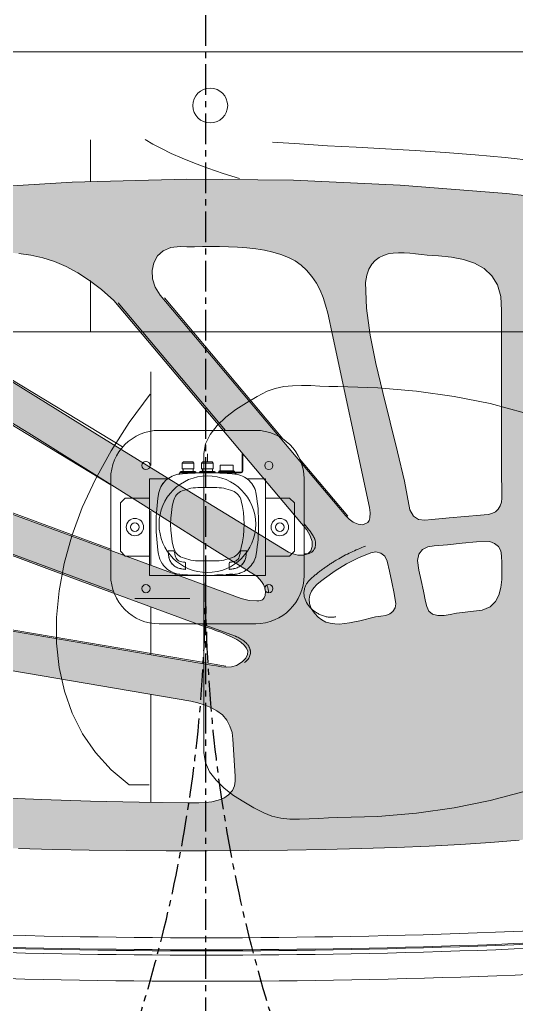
# Model space of a CAD drawing. Header units: millimetres. Extents: x 2509 to 128734, y 2492 to 91667.
# Drawn here: x 33257 to 33771, y 65867 to 66885 of the extents above; entities that cross this region are included whole.
import ezdxf

# ---------------------------------------------------------------- set-up
doc = ezdxf.new("R2010")
doc.units = ezdxf.units.MM
doc.linetypes.add('CENTER', pattern=[50.8, 31.75, -6.35, 6.35, -6.35])
doc.layers.add('粗实线层', color=7, linetype='Continuous', lineweight=35)
doc.layers.add('细实线层', color=7, linetype='Continuous', lineweight=18)

# ---------------------------------------------------------------- blocks, each defined once
blk = doc.blocks.new('5')
h = blk.add_hatch(color=254)
h.paths.add_polyline_path([(-2677.3, -1136.1), (-2690.7, -1136.1), (-2703.5, -1137.6), (-2715.7, -1140.1), (-2727.4, -1143.7), (-2738.4, -1148.4), (-2748.8, -1154.2), (-2758.7, -1161.1), (-2768.1, -1169.1), (-2776.9, -1178.3), (-2785.2, -1188.7), (-2793, -1200.4), (-2800.3, -1213.2), (-2807.1, -1227.3), (-2813.5, -1242.7), (-2819.4, -1259.4), (-2824.8, -1277.5), (-2829.8, -1296.9), (-2834.4, -1317.6), (-2838.6, -1339.8), (-2842.4, -1363.4), (-2845.8, -1388.4), (-2848.8, -1414.9), (-2851.5, -1442.9), (-2853.8, -1472.4), (-2855.8, -1503.4), (-2857.4, -1536), (-2858.8, -1570.2), (-2859.9, -1606), (-2860.6, -1643.4), (-2861.1, -1682.4), (-2861.4, -1723.2), (-2861.3, -1765.6), (-2861.1, -1808), (-2860.7, -1848.8), (-2860, -1887.8), (-2859, -1925.2), (-2857.9, -1961), (-2856.4, -1995.2), (-2854.6, -2027.8), (-2852.6, -2058.8), (-2850.2, -2088.3), (-2847.6, -2116.3), (-2844.5, -2142.8), (-2841.1, -2167.8), (-2837.4, -2191.4), (-2833.2, -2213.6), (-2828.7, -2234.4), (-2823.8, -2253.7), (-2818.4, -2271.8), (-2812.6, -2288.5), (-2806.3, -2303.9), (-2799.6, -2318), (-2792.4, -2330.9), (-2784.7, -2342.5), (-2776.4, -2352.9), (-2767.7, -2362.1), (-2758.4, -2370.2), (-2748.6, -2377.1), (-2738.2, -2382.8), (-2727.2, -2387.5), (-2715.7, -2391.1), (-2703.5, -2393.6), (-2690.7, -2395.1), (-2677.3, -2395.6), (-2675.6, -2395.6), (-2675.8, -2388), (-2354.1, -2388.3), (-2341.4, -2387.8), (-2328.5, -2386.2), (-2315.4, -2383.3), (-2302.4, -2379.3), (-2289.5, -2374), (-2271, -2363.5), (-2254.1, -2350.7), (-2239.2, -2335.6), (-2226.5, -2318.5), (-2217.5, -2302.4), (-2211.1, -2286.5), (-2206.6, -2270.8), (-2203.6, -2254.9), (-2201.4, -2238.5), (-2199.4, -2221.6), (-2197.1, -2203.9), (-2193.8, -2185), (-2181.3, -2075.3), (-2172.6, -1965.2), (-2167.7, -1854.8), (-2166.5, -1744.4), (-2169.5, -1625.8), (-2176.8, -1507.4), (-2188.5, -1389.3), (-2204.5, -1271.8), (-2208.8, -1252.4), (-2215.6, -1233.9), (-2224.8, -1216.4), (-2236.2, -1200.1), (-2250.3, -1184.8), (-2266.4, -1171.7), (-2284.1, -1160.8), (-2303.2, -1152.5), (-2316, -1148.5), (-2328.9, -1145.8), (-2341.6, -1144.2), (-2354.1, -1143.7), (-2675.9, -1143.7), (-2677.3, -1143.6)], flags=0)
h.paths.add_polyline_path([(-2811.6, -1745.1), (-2811.7, -1750.8), (-2811.7, -1757.1), (-2811.4, -1763.7), (-2810.5, -1770.4), (-2809, -1776.8), (-2806.7, -1782.7), (-2803.4, -1787.7), (-2798.8, -1791.7), (-2794.2, -1793.7), (-2789.2, -1794.7), (-2784, -1794.7), (-2745.8, -1792.3), (-2738.9, -1791.3), (-2732.2, -1789.2), (-2726, -1785.8), (-2720.7, -1781.3), (-2716.3, -1775.7), (-2713, -1769.3), (-2710.3, -1762.6), (-2708.2, -1755.8), (-2706.5, -1748.8), (-2619.4, -1236.1), (-2619, -1230), (-2621.1, -1218.3), (-2626.6, -1208.2), (-2635, -1200.3), (-2645.8, -1195.3), (-2663.3, -1192.4), (-2679.2, -1191.7), (-2693.7, -1193.1), (-2706.9, -1196.4), (-2718.8, -1201.6), (-2729.5, -1208.5), (-2739.1, -1216.9), (-2747.6, -1226.8), (-2755.1, -1238), (-2761.8, -1250.4), (-2767.6, -1263.9), (-2772.6, -1278.4), (-2776.9, -1293.6), (-2780.6, -1309.6), (-2783.8, -1326.2), (-2786.5, -1343.2), (-2793.4, -1392.7), (-2798.8, -1442.7), (-2802.9, -1493.1), (-2806, -1543.6), (-2808.2, -1594.2), (-2809.8, -1644.8), (-2810.8, -1695.1)], flags=0)
h.paths.add_polyline_path([(-2563.3, -1205.3), (-2568.4, -1214.1), (-2572.5, -1223.8), (-2575.9, -1234), (-2578.6, -1244.6), (-2580.9, -1255.3), (-2582.9, -1266), (-2584.7, -1276.4), (-2586.6, -1286.2), (-2590.2, -1305.3), (-2640.7, -1602.7), (-2669.1, -1769.9), (-2670, -1775.2), (-2670.9, -1780.4), (-2671.4, -1785.7), (-2671, -1790.9), (-2669.6, -1796.1), (-2665.7, -1801.8), (-2661.9, -1805.5), (-2658.3, -1807.3), (-2654.9, -1807.5), (-2651.6, -1806.3), (-2648.5, -1803.9), (-2645.5, -1800.4), (-2642.8, -1796.2), (-2640.2, -1791.3), (-2637.8, -1786.1), (-2635.6, -1780.7), (-2633.6, -1775.4), (-2631.8, -1770.3), (-2630.2, -1765.7), (-2628.9, -1761.7), (-2627.8, -1758.6), (-2580, -1628.3), (-2531.3, -1498.1), (-2483.1, -1367.9), (-2436.7, -1237.5), (-2434.9, -1230.1), (-2434.1, -1222.9), (-2434.3, -1216), (-2435.7, -1209.5), (-2438.2, -1203.4), (-2442.1, -1197.9), (-2447.3, -1193), (-2453.9, -1188.8), (-2458.5, -1187.2), (-2464.2, -1185.8), (-2470.8, -1184.7), (-2478.1, -1183.9), (-2486, -1183.5), (-2494.3, -1183.4), (-2502.8, -1183.6), (-2511.4, -1184.3), (-2520, -1185.3), (-2528.2, -1186.8), (-2536.1, -1188.7), (-2543.4, -1191), (-2549.9, -1193.8), (-2555.5, -1197.2), (-2560, -1201)], flags=0)
h.paths.add_polyline_path([(-2401.9, -1261.6), (-2600.2, -1800.6), (-2602.2, -1808.9), (-2602.7, -1816.9), (-2602.6, -1819), (-2602.3, -1820.9), (-2601.7, -1822.7), (-2599.6, -1824.7), (-2597, -1825.7), (-2592.9, -1825.9), (-2589.1, -1825.2), (-2585.7, -1823.8), (-2582.7, -1821.9), (-2577.5, -1817.2), (-2540.7, -1758.1), (-2503.5, -1699.2), (-2466.2, -1640.2), (-2429.3, -1581), (-2393.2, -1521.3), (-2358.2, -1461), (-2324.8, -1399.8), (-2293.3, -1337.8), (-2289.1, -1328.9), (-2285.8, -1320), (-2283.4, -1311.1), (-2281.8, -1302.2), (-2281, -1293.5), (-2281, -1284.8), (-2281.7, -1276.3), (-2283, -1268.1), (-2284.9, -1260.1), (-2287.5, -1252.4), (-2290.5, -1245.1), (-2294.1, -1238.3), (-2298.1, -1231.8), (-2302.5, -1225.9), (-2307.3, -1220.6), (-2312.4, -1215.9), (-2317.7, -1211.8), (-2323.3, -1208.4), (-2329.1, -1205.8), (-2335.1, -1204), (-2341.1, -1203), (-2347.2, -1202.9), (-2353.3, -1203.8), (-2359.4, -1205.6), (-2365.4, -1208.5), (-2371.3, -1212.4), (-2377, -1217.5), (-2382.6, -1223.8), (-2387.9, -1231.3), (-2392.9, -1240.1), (-2397.6, -1250.1)], flags=0)
h.paths.add_polyline_path([(-2552.2, -1849.8), (-2553.4, -1852.1), (-2555.4, -1859.3), (-2555.5, -1865.2), (-2553.9, -1869.7), (-2550.8, -1872.7), (-2546.6, -1874.2), (-2541.4, -1874.1), (-2535.6, -1872.3), (-2529.4, -1868.6), (-2292.1, -1669.1), (-2280.8, -1656.4), (-2271.2, -1644), (-2263.3, -1631.7), (-2256.8, -1619.6), (-2251.7, -1607.5), (-2247.8, -1595.4), (-2245.1, -1583.2), (-2243.3, -1570.8), (-2242.5, -1558.1), (-2242.4, -1545.1), (-2243, -1531.7), (-2244.1, -1517.8), (-2245.6, -1503.3), (-2247.4, -1488.2), (-2249.4, -1472.3), (-2251.4, -1455.7), (-2253, -1445.9), (-2255, -1437.6), (-2257.2, -1430.7), (-2259.7, -1425.3), (-2262.4, -1421.1), (-2265.4, -1418.3), (-2268.6, -1416.6), (-2272.1, -1416.2), (-2275.7, -1416.9), (-2279.6, -1418.7), (-2283.6, -1421.5), (-2287.8, -1425.2), (-2292.2, -1429.9), (-2296.8, -1435.5), (-2301.4, -1441.8), (-2306.2, -1448.9), (-2367.6, -1549.5), (-2429.2, -1649.4), (-2490.8, -1749.3)], flags=0)
h.paths.add_polyline_path([(-2286.5, -1717.1), (-2481.9, -1881.4), (-2506.2, -1901.9), (-2510.3, -1905.3), (-2514.4, -1908.7), (-2518.1, -1912.5), (-2521.2, -1916.8), (-2523.4, -1921.7), (-2523.9, -1926.8), (-2521.7, -1931.7), (-2519.5, -1933.3), (-2516.9, -1933.9), (-2511.5, -1934.2), (-2506.2, -1933.4), (-2321.2, -1893.8), (-2313.1, -1892.2), (-2305, -1890.3), (-2296.9, -1888.1), (-2289, -1885.5), (-2281.4, -1882.4), (-2274.1, -1878.6), (-2267.1, -1874), (-2260.7, -1868.5), (-2255.5, -1863), (-2251.1, -1856.7), (-2247.4, -1849.6), (-2244.4, -1841.8), (-2241.9, -1833.5), (-2240, -1824.8), (-2238.6, -1815.8), (-2237.5, -1806.5), (-2236.9, -1797.1), (-2236.4, -1787.7), (-2236.3, -1778.5), (-2236.2, -1769.4), (-2236.3, -1760.7), (-2236.4, -1752.5), (-2236.4, -1744.7), (-2236.3, -1737.7), (-2237.1, -1727.9), (-2240.5, -1720), (-2245.9, -1714.1), (-2252.9, -1710.3), (-2261, -1708.6), (-2269.6, -1709.1), (-2278.3, -1711.9)], flags=0)
h.paths.add_polyline_path([(-2302.5, -2070.3), (-2431.9, -2070.3), (-2464.3, -2070.3), (-2496.6, -2070.4), (-2500.7, -2070.1), (-2504.5, -2068.9), (-2507.9, -2066.8), (-2510.7, -2063.9), (-2512.5, -2060.3), (-2513.4, -2056.4), (-2513.7, -2052.3), (-2514, -2048.3), (-2516.7, -2016.1), (-2518.6, -1998.1), (-2519.3, -1990.8), (-2518.4, -1984.4), (-2515.1, -1979.2), (-2508.6, -1975.3), (-2478.9, -1969.7), (-2448.5, -1962.7), (-2417.9, -1955), (-2387.3, -1947.2), (-2357.2, -1940), (-2328, -1934.2), (-2300, -1930.4), (-2273.5, -1929.4), (-2265.9, -1930.8), (-2259.7, -1933), (-2254.5, -1935.9), (-2250.5, -1939.4), (-2247.5, -1943.4), (-2245.3, -1947.9), (-2243.8, -1952.8), (-2243, -1958), (-2242.7, -1963.5), (-2242.8, -1969.3), (-2243.2, -1975.2), (-2243.8, -1981.2), (-2244.5, -1987.2), (-2245.1, -1993.2), (-2245.6, -1999.1), (-2245.8, -2004.8), (-2247.1, -2018.4), (-2249.6, -2031), (-2253.5, -2042.3), (-2259, -2052.1), (-2266.4, -2060.1), (-2275.9, -2066), (-2287.9, -2069.5)], flags=0)
h.paths.add_polyline_path([(-2311.3, -2222.3), (-2303.6, -2221.9), (-2296.5, -2220.1), (-2290.1, -2216.9), (-2284.4, -2212.6), (-2279.4, -2207.3), (-2275.2, -2201.3), (-2271.8, -2194.8), (-2269.2, -2187.9), (-2268.1, -2181.6), (-2266.8, -2175.2), (-2265.4, -2168.9), (-2264.2, -2162.7), (-2263.1, -2156.5), (-2262.3, -2150.5), (-2261.8, -2144.6), (-2261.7, -2138.9), (-2262.1, -2133.3), (-2263.2, -2128.1), (-2265, -2123), (-2267.5, -2118.3), (-2271, -2113.9), (-2275.4, -2109.8), (-2280.9, -2106.2), (-2287.5, -2102.9), (-2294.6, -2101.3), (-2299.6, -2100.7), (-2304.9, -2100.5), (-2494.9, -2100.5), (-2499.2, -2101.2), (-2503.4, -2103.1), (-2506.9, -2106.4), (-2509.2, -2110.6), (-2510, -2119.3), (-2510.2, -2129.1), (-2509.9, -2139.8), (-2509.4, -2150.8), (-2508.7, -2161.9), (-2508.3, -2172.6), (-2508.1, -2182.7), (-2508.6, -2191.6), (-2508.6, -2196.7), (-2508.7, -2202.5), (-2508.6, -2208.1), (-2507.7, -2212.7), (-2505.3, -2216.7), (-2501.9, -2219.8), (-2498.3, -2221.6), (-2496.1, -2222.1), (-2495, -2222.3), (-2494.3, -2222.3)], flags=0)
h.paths.add_polyline_path([(-2304, -2252.6), (-2419.8, -2252.6), (-2477.7, -2252.6), (-2492.2, -2252.6), (-2496.9, -2253.2), (-2501.3, -2255.3), (-2505.7, -2260.1), (-2507.5, -2265.3), (-2507.9, -2271), (-2507.9, -2277.3), (-2508.1, -2291.9), (-2508.7, -2307.1), (-2508.7, -2322), (-2507.3, -2335.6), (-2505, -2339.5), (-2502.4, -2342.1), (-2499.5, -2343.8), (-2496.4, -2344.7), (-2493, -2345.1), (-2489.4, -2345.2), (-2485.6, -2345.1), (-2481.7, -2345.1), (-2467.4, -2344.6), (-2453.3, -2344.5), (-2439.6, -2344.8), (-2426.2, -2345.3), (-2413.1, -2345.8), (-2400.3, -2346), (-2387.8, -2345.9), (-2375.7, -2345.2), (-2363.9, -2343.8), (-2352.4, -2341.4), (-2341.3, -2338), (-2330.5, -2333.2), (-2320.1, -2327), (-2310, -2319.1), (-2300.3, -2309.4), (-2291, -2297.7), (-2286.5, -2289.9), (-2283.2, -2282.3), (-2281.3, -2275.1), (-2281.1, -2268.5), (-2283, -2262.7), (-2287.2, -2258), (-2294.1, -2254.5)], flags=0)
h.paths.add_polyline_path([(-2538.6, -2273), (-2539.4, -2281.1), (-2539.6, -2289), (-2539.4, -2296.8), (-2539, -2304.2), (-2538.5, -2311.3), (-2538.2, -2317.9), (-2538.3, -2324.1), (-2538.8, -2329.6), (-2540.1, -2334.5), (-2542.2, -2338.6), (-2545.5, -2342), (-2550, -2344.4), (-2555.9, -2346), (-2563.5, -2346.4), (-2572.9, -2345.8), (-2584.4, -2344), (-2591, -2340.9), (-2596.5, -2336), (-2600.7, -2329.8), (-2603.2, -2322.9), (-2603.7, -2318.3), (-2603.5, -2310.6), (-2603.6, -2301.8), (-2603.8, -2292.4), (-2603.4, -2283), (-2602.1, -2274), (-2599.4, -2265.9), (-2594.8, -2259.3), (-2587.9, -2254.6), (-2584.4, -2254.1), (-2580.5, -2253.5), (-2576.5, -2253), (-2572.2, -2252.5), (-2567.9, -2252.1), (-2563.6, -2251.9), (-2559.3, -2251.9), (-2555.3, -2252.3), (-2551.4, -2253), (-2547.9, -2254.1), (-2544.9, -2255.7), (-2542.3, -2257.8), (-2540.3, -2260.5), (-2538.9, -2263.9), (-2538.3, -2268.1)], flags=0)
h.paths.add_polyline_path([(-2571.8, -2222.3), (-2579.8, -2221.6), (-2586.4, -2219.6), (-2591.7, -2216.5), (-2595.8, -2212.4), (-2598.9, -2207.4), (-2601.2, -2201.8), (-2602.6, -2195.5), (-2603.5, -2188.8), (-2603.8, -2181.8), (-2603.8, -2174.6), (-2603.5, -2167.4), (-2603.1, -2160.2), (-2602.7, -2153.3), (-2602.4, -2146.6), (-2602.4, -2140.5), (-2602.8, -2135), (-2602.7, -2125.6), (-2600.3, -2117.8), (-2596.2, -2111.6), (-2590.6, -2106.9), (-2583.8, -2103.5), (-2576, -2101.4), (-2567.7, -2100.4), (-2559, -2100.5), (-2553, -2100.6), (-2547.8, -2101.8), (-2543.4, -2104.7), (-2539.9, -2109.9), (-2538.8, -2114.5), (-2538.6, -2119.3), (-2538.4, -2124.1), (-2538.2, -2128.9), (-2537.5, -2159.4), (-2537.3, -2184.5), (-2537.5, -2209.6), (-2539.6, -2215.2), (-2542.7, -2218.9), (-2546.6, -2221.2), (-2551.2, -2222.2), (-2556.1, -2222.5), (-2561.3, -2222.4), (-2566.6, -2222.2)], flags=0)
h.paths.add_polyline_path([(-2612.3, -2050.3), (-2615.6, -2023.5), (-2616.7, -2017.2), (-2617.8, -2010.8), (-2618, -2004.3), (-2616.5, -1998.8), (-2613.2, -1995.1), (-2608.7, -1992.9), (-2603.2, -1991.6), (-2592.7, -1989.6), (-2581.8, -1986.9), (-2571, -1984.5), (-2560.9, -1983.1), (-2554.4, -1984.7), (-2549.7, -1988.5), (-2546.9, -1993.8), (-2545.8, -2000.5), (-2544.7, -2014.4), (-2543, -2029.4), (-2541.7, -2044.4), (-2541.4, -2058.1), (-2543.3, -2063), (-2546.6, -2066.9), (-2551, -2069.3), (-2556.1, -2070.3), (-2563.7, -2070.4), (-2572, -2070.5), (-2580.5, -2070.4), (-2588.9, -2069.5), (-2596.7, -2067.5), (-2603.5, -2063.9), (-2608.9, -2058.3)], flags=0)
h.paths.add_polyline_path([(-2617.7, -1950.5), (-2616.3, -1954.5), (-2613.6, -1957.8), (-2610, -1960), (-2605.9, -1960.9), (-2595.1, -1959.2), (-2583.5, -1956.7), (-2572.1, -1954.1), (-2561.5, -1951.8), (-2556.6, -1949.3), (-2553.4, -1945.2), (-2552.1, -1940.2), (-2553, -1934.8), (-2558.2, -1922.1), (-2564.5, -1909.8), (-2571.7, -1898.1), (-2579.6, -1886.9), (-2582.7, -1882.9), (-2585.9, -1879.2), (-2589.2, -1876), (-2592.8, -1873.5), (-2596.7, -1871.8), (-2600.9, -1871.1), (-2605.5, -1871.5), (-2610.6, -1873.3), (-2615.6, -1876.6), (-2619.5, -1880.3), (-2622.5, -1884.2), (-2624.6, -1888.5), (-2625.9, -1893), (-2626.6, -1897.7), (-2626.7, -1902.6), (-2626.3, -1907.7), (-2625.5, -1912.9), (-2624.5, -1918.2), (-2623.3, -1923.6), (-2621.9, -1929), (-2620.6, -1934.4), (-2619.4, -1939.8), (-2618.4, -1945.2)], flags=0)
at = {"color": 7, "lineweight": 0}
for points in [[(-2858.8, -1570.2), (-2859.9, -1606), (-2860.6, -1643.4), (-2861.1, -1682.4), (-2861.4, -1723.2), (-2861.3, -1765.6), (-2861.1, -1808), (-2860.7, -1848.8), (-2860, -1887.8), (-2859, -1925.2), (-2857.9, -1961), (-2856.4, -1995.2), (-2854.6, -2027.8), (-2852.6, -2058.8), (-2850.2, -2088.3)], [(-2193.8, -2185), (-2181.3, -2075.3), (-2172.6, -1965.2), (-2167.7, -1854.8), (-2166.5, -1744.4), (-2169.5, -1625.8), (-2176.8, -1507.4)], [(-2034.8, -1163.7), (-2034.8, -2133.1)], [(-2590.2, -1305.3), (-2640.7, -1602.7), (-2669.1, -1769.9), (-2670, -1775.2), (-2670.9, -1780.4), (-2671.4, -1785.7), (-2671, -1790.9), (-2669.6, -1796.1), (-2665.7, -1801.8), (-2661.9, -1805.5), (-2658.3, -1807.3), (-2654.9, -1807.5), (-2651.6, -1806.3), (-2648.5, -1803.9), (-2645.5, -1800.4), (-2642.8, -1796.2), (-2640.2, -1791.3), (-2637.8, -1786.1), (-2635.6, -1780.7), (-2633.6, -1775.4), (-2631.8, -1770.3), (-2630.2, -1765.7), (-2628.9, -1761.7), (-2627.8, -1758.6), (-2580, -1628.3), (-2531.3, -1498.1)], [(-2806, -1543.6), (-2808.2, -1594.2), (-2809.8, -1644.8), (-2810.8, -1695.1), (-2811.6, -1745.1), (-2811.7, -1750.8), (-2811.7, -1757.1), (-2811.4, -1763.7), (-2810.5, -1770.4), (-2809, -1776.8), (-2806.7, -1782.7), (-2803.4, -1787.7), (-2798.8, -1791.7), (-2794.2, -1793.7), (-2789.2, -1794.7), (-2784, -1794.7), (-2745.8, -1792.3), (-2738.9, -1791.3), (-2732.2, -1789.2), (-2726, -1785.8), (-2720.7, -1781.3), (-2716.3, -1775.7), (-2713, -1769.3), (-2710.3, -1762.6), (-2708.2, -1755.8), (-2706.5, -1748.8), (-2619.4, -1236.1)], [(-2401.9, -1261.6), (-2600.2, -1800.6), (-2602.2, -1808.9), (-2602.7, -1816.9), (-2602.6, -1819), (-2602.3, -1820.9), (-2601.7, -1822.7), (-2599.6, -1824.7), (-2597, -1825.7), (-2592.9, -1825.9), (-2589.1, -1825.2), (-2585.7, -1823.8), (-2582.7, -1821.9), (-2577.5, -1817.2), (-2540.7, -1758.1), (-2503.5, -1699.2), (-2466.2, -1640.2), (-2429.3, -1581), (-2393.2, -1521.3)], [(-2324.6, -1216.5), (-2324.6, -2325.9)], [(-2367.6, -1549.5), (-2429.2, -1649.4), (-2490.8, -1749.3), (-2552.2, -1849.8), (-2553.4, -1852.1), (-2555.4, -1859.3), (-2555.5, -1865.2), (-2553.9, -1869.7), (-2550.8, -1872.7), (-2546.6, -1874.2), (-2541.4, -1874.1), (-2535.6, -1872.3), (-2529.4, -1868.6), (-2292.1, -1669.1), (-2280.8, -1656.4), (-2271.2, -1644), (-2263.3, -1631.7), (-2256.8, -1619.6), (-2251.7, -1607.5), (-2247.8, -1595.4), (-2245.1, -1583.2), (-2243.3, -1570.8)], [(-2793, -1705.6), (-2793, -1684.8), (-2777.4, -1666.1), (-2759.7, -1650), (-2740.2, -1636.6), (-2718.9, -1625.8), (-2696, -1617.8), (-2671.8, -1612.4), (-2646.3, -1609.7), (-2619.8, -1609.6), (-2592.4, -1612.3), (-2564.2, -1617.6), (-2535.5, -1625.7), (-2506.3, -1636.4), (-2476.9, -1649.9), (-2447.5, -1666.1), (-2418.1, -1685), (-2389, -1706.6)], [(-2271.5, -1645), (-2324.2, -1645)], [(-2125.7, -1645), (-2168.8, -1645)], [(-2600.3, -1690.6), (-2600.3, -1695.6), (-2600.2, -1701.4), (-2600.2, -1707.8), (-2600.2, -1747.8)], [(-2810.7, -1707.4), (-2699.5, -1707.4)], [(-2658.5, -1707.4), (-2609, -1707.4)], [(-2566, -1707.4), (-2510, -1707.4)], [(-2462.8, -1707.4), (-2365.7, -1707.4)], [(-2125.6, -1701.3), (-2130.2, -1709.2), (-2134.9, -1718.2), (-2139.8, -1728.4), (-2144.8, -1739.7), (-2150, -1752.4), (-2155.2, -1766.4), (-2160.5, -1782), (-2165.9, -1799.1)], [(-2408.1, -2093.7), (-2398.7, -2058.3), (-2391.2, -2021.1), (-2385.7, -1982.2), (-2382.3, -1942.1), (-2381.1, -1900.7), (-2380.9, -1891.6), (-2380.5, -1882.2), (-2380.1, -1872.8), (-2379.9, -1863.3), (-2380.2, -1854), (-2381.1, -1844.9), (-2383, -1836.1), (-2385.9, -1827.8), (-2391.3, -1817.4), (-2397.7, -1806.4), (-2404.9, -1795.4), (-2412.8, -1785), (-2421.4, -1775.9), (-2430.6, -1768.6), (-2440.3, -1763.8), (-2450.4, -1762.1), (-2760, -1762.1), (-2770, -1763.7), (-2779.4, -1768.1), (-2788.2, -1774.8), (-2796.4, -1783.3), (-2803.9, -1793), (-2810.7, -1803.4), (-2816.8, -1814), (-2822.1, -1824.2), (-2825.4, -1832.6), (-2827.4, -1841.7), (-2828.4, -1851.2), (-2828.5, -1861.1), (-2828.2, -1871.1), (-2827.7, -1881.2), (-2827.1, -1891.1), (-2826.9, -1900.7), (-2825.7, -1942.1), (-2822.3, -1982.2), (-2816.8, -2021.1), (-2809.3, -2058.3), (-2799.9, -2093.7)], [(-2128.1, -1833.3), (-2130.1, -1861.3), (-2131.9, -1890.2), (-2133.5, -1919.9), (-2135.2, -1950.2), (-2136.9, -1980.9), (-2138.9, -2011.8), (-2141.3, -2042.9), (-2144.1, -2073.9), (-2147.4, -2104.8), (-2151.5, -2135.2), (-2156.4, -2165.1), (-2162.3, -2194.3), (-2169.2, -2222.6), (-2177.2, -2249.9), (-2186.6, -2276), (-2197.4, -2300.8)]]:
    blk.add_lwpolyline(points, dxfattribs=at)
for points in [[(-2600.2, -1696.7), (-2600.2, -1702.1)], [(-2286.5, -1717.1), (-2481.9, -1881.4), (-2506.2, -1901.9), (-2510.3, -1905.3), (-2514.4, -1908.7), (-2518.1, -1912.5), (-2521.2, -1916.8), (-2523.4, -1921.7), (-2523.9, -1926.8), (-2521.7, -1931.7), (-2519.5, -1933.3), (-2516.9, -1933.9), (-2511.5, -1934.2), (-2506.2, -1933.4), (-2321.2, -1893.8), (-2313.1, -1892.2), (-2305, -1890.3), (-2296.9, -1888.1), (-2289, -1885.5), (-2281.4, -1882.4), (-2274.1, -1878.6), (-2267.1, -1874), (-2260.7, -1868.5), (-2255.5, -1863), (-2251.1, -1856.7), (-2247.4, -1849.6), (-2244.4, -1841.8), (-2241.9, -1833.5), (-2240, -1824.8), (-2238.6, -1815.8), (-2237.5, -1806.5), (-2236.9, -1797.1), (-2236.4, -1787.7), (-2236.3, -1778.5), (-2236.2, -1769.4), (-2236.3, -1760.7), (-2236.4, -1752.5), (-2236.4, -1744.7), (-2236.3, -1737.7), (-2237.1, -1727.9), (-2240.5, -1720), (-2245.9, -1714.1), (-2252.9, -1710.3), (-2261, -1708.6), (-2269.6, -1709.1), (-2278.3, -1711.9)], [(-2617.7, -1950.5), (-2616.3, -1954.5), (-2613.6, -1957.8), (-2610, -1960), (-2605.9, -1960.9), (-2595.1, -1959.2), (-2583.5, -1956.7), (-2572.1, -1954.1), (-2561.5, -1951.8), (-2556.6, -1949.3), (-2553.4, -1945.2), (-2552.1, -1940.2), (-2553, -1934.8), (-2558.2, -1922.1), (-2564.5, -1909.8), (-2571.7, -1898.1), (-2579.6, -1886.9), (-2582.7, -1882.9), (-2585.9, -1879.2), (-2589.2, -1876), (-2592.8, -1873.5), (-2596.7, -1871.8), (-2600.9, -1871.1), (-2605.5, -1871.5), (-2610.6, -1873.3), (-2615.6, -1876.6), (-2619.5, -1880.3), (-2622.5, -1884.2), (-2624.6, -1888.5), (-2625.9, -1893), (-2626.6, -1897.7), (-2626.7, -1902.6), (-2626.3, -1907.7), (-2625.5, -1912.9), (-2624.5, -1918.2), (-2623.3, -1923.6), (-2621.9, -1929), (-2620.6, -1934.4), (-2619.4, -1939.8), (-2618.4, -1945.2)], [(-2302.5, -2070.3), (-2431.9, -2070.3), (-2464.3, -2070.3), (-2496.6, -2070.4), (-2500.7, -2070.1), (-2504.5, -2068.9), (-2507.9, -2066.8), (-2510.7, -2063.9), (-2512.5, -2060.3), (-2513.4, -2056.4), (-2513.7, -2052.3), (-2514, -2048.3), (-2516.7, -2016.1), (-2518.6, -1998.1), (-2519.3, -1990.8), (-2518.4, -1984.4), (-2515.1, -1979.2), (-2508.6, -1975.3), (-2478.9, -1969.7), (-2448.5, -1962.7), (-2417.9, -1955), (-2387.3, -1947.2), (-2357.2, -1940), (-2328, -1934.2), (-2300, -1930.4), (-2273.5, -1929.4), (-2265.9, -1930.8), (-2259.7, -1933), (-2254.5, -1935.9), (-2250.5, -1939.4), (-2247.5, -1943.4), (-2245.3, -1947.9), (-2243.8, -1952.8), (-2243, -1958), (-2242.7, -1963.5), (-2242.8, -1969.3), (-2243.2, -1975.2), (-2243.8, -1981.2), (-2244.5, -1987.2), (-2245.1, -1993.2), (-2245.6, -1999.1), (-2245.8, -2004.8), (-2247.1, -2018.4), (-2249.6, -2031), (-2253.5, -2042.3), (-2259, -2052.1), (-2266.4, -2060.1), (-2275.9, -2066), (-2287.9, -2069.5)], [(-2612.3, -2050.3), (-2615.6, -2023.5), (-2616.7, -2017.2), (-2617.8, -2010.8), (-2618, -2004.3), (-2616.5, -1998.8), (-2613.2, -1995.1), (-2608.7, -1992.9), (-2603.2, -1991.6), (-2592.7, -1989.6), (-2581.8, -1986.9), (-2571, -1984.5), (-2560.9, -1983.1), (-2554.4, -1984.7), (-2549.7, -1988.5), (-2546.9, -1993.8), (-2545.8, -2000.5), (-2544.7, -2014.4), (-2543, -2029.4), (-2541.7, -2044.4), (-2541.4, -2058.1), (-2543.3, -2063), (-2546.6, -2066.9), (-2551, -2069.3), (-2556.1, -2070.3), (-2563.7, -2070.4), (-2572, -2070.5), (-2580.5, -2070.4), (-2588.9, -2069.5), (-2596.7, -2067.5), (-2603.5, -2063.9), (-2608.9, -2058.3)]]:
    blk.add_lwpolyline(points, close=True, dxfattribs=at)
blk.add_circle((-2090.4, -1768.8), 18, dxfattribs=at)
at = {"layer": '细实线层', "color": 0, "linetype": 'Continuous'}
for p, q in [((-2440.4, -1254.2), (-2592.9, -1668.6)), ((-2549.2, -1665.8), (-2403.3, -1269.3)), ((-2670.2, -1784.8), (-2590.1, -1313)), ((-2324.4, -1404.2), (-2482.8, -1665.8)), ((-2443.5, -1678.1), (-2308, -1454.2)), ((-2476.4, -1665.8), (-2576.4, -1665.8)), ((-2551.4, -1675.8), (-2556.4, -1680.8)), ((-2551.4, -1675.8), (-2501.4, -1675.8)), ((-2496.4, -1680.8), (-2501.4, -1675.8)), ((-2294.6, -1673.6), (-2426.4, -1784.4)), ((-2556.4, -1705.8), (-2556.4, -1680.8)), ((-2496.4, -1680.8), (-2496.4, -1705.8)), ((-2576.4, -1705.8), (-2576.4, -1758.3)), ((-2476.4, -1705.8), (-2576.4, -1705.8)), ((-2476.4, -1705.8), (-2476.4, -1724.9)), ((-2460.1, -1705.5), (-2458.6, -1703)), ((-2626.4, -1715.8), (-2626.4, -1815.8)), ((-2523.4, -1712.8), (-2523.4, -1712.7)), ((-2492.5, -1715.2), (-2492.5, -1715.2)), ((-2492.5, -1715.2), (-2492.5, -1715.2)), ((-2426.4, -1815.8), (-2426.4, -1715.8)), ((-2557, -1725.9), (-2556.9, -1725.9)), ((-2556.9, -1725.9), (-2557, -1725.9)), ((-2550.9, -1730.6), (-2550.9, -1725.1)), ((-2547.5, -1730.8), (-2547.5, -1730.8)), ((-2435.1, -1844), (-2289.3, -1721.4)), ((-2575.2, -1737.2), (-2575.2, -1737.3)), ((-2569.5, -1738.5), (-2569.5, -1738.5)), ((-2569.5, -1738.5), (-2569.4, -1738.5)), ((-2557.8, -1739.8), (-2557.8, -1739.7)), ((-2471.6, -1736.8), (-2470.7, -1736.8)), ((-2471.5, -1737.2), (-2471.5, -1737.4)), ((-2470.4, -1737.1), (-2470.4, -1800.7)), ((-2470.4, -1737.8), (-2469.4, -1737.8)), ((-2469.4, -1753.8), (-2469.4, -1737.8)), ((-2468.9, -1738.3), (-2469.4, -1737.8)), ((-2468.9, -1753.3), (-2468.9, -1738.3)), ((-2468.3, -1740.6), (-2467, -1740.6)), ((-2466.6, -1740.4), (-2466, -1739.8)), ((-2466, -1739.8), (-2466, -1751.8)), ((-2466, -1739.8), (-2460.2, -1739.8)), ((-2460.2, -1751.8), (-2460.2, -1739.8)), ((-2459.6, -1740.4), (-2460.2, -1739.8)), ((-2459.1, -1740.6), (-2458.9, -1740.6)), ((-2458.9, -1751), (-2458.9, -1740.6)), ((-2570, -1742.3), (-2570, -1742.3)), ((-2570, -1743.3), (-2563.7, -1743.3)), ((-2468.3, -1751), (-2467, -1751)), ((-2466.6, -1751.2), (-2466, -1751.8)), ((-2459.6, -1751.2), (-2460.2, -1751.8)), ((-2459.1, -1751), (-2458.9, -1751)), ((-2626.4, -1759.7), (-2639.3, -1794.9)), ((-2576.4, -1758.3), (-2576.4, -1773.3)), ((-2576.4, -1773.3), (-2576.4, -1758.3)), ((-2561.4, -1758.3), (-2561.4, -1773.3)), ((-2485.4, -1773.3), (-2485.4, -1758.3)), ((-2470.4, -1753.8), (-2469.4, -1753.8)), ((-2470.4, -1757.8), (-2469.4, -1757.8)), ((-2470.4, -1758.3), (-2470.4, -1773.3)), ((-2468.9, -1753.3), (-2469.4, -1753.8)), ((-2469.4, -1773.8), (-2469.4, -1757.8)), ((-2468.9, -1758.3), (-2469.4, -1757.8)), ((-2468.9, -1773.3), (-2468.9, -1758.3)), ((-2468.3, -1760.6), (-2467, -1760.6)), ((-2466.6, -1760.4), (-2466, -1759.8)), ((-2466, -1751.8), (-2460.2, -1751.8)), ((-2466, -1759.8), (-2466, -1771.8)), ((-2466, -1759.8), (-2460.2, -1759.8)), ((-2460.2, -1771.8), (-2460.2, -1759.8)), ((-2459.6, -1760.4), (-2460.2, -1759.8)), ((-2459.1, -1760.6), (-2458.9, -1760.6)), ((-2458.9, -1771), (-2458.9, -1760.6)), ((-2576.4, -1765.8), (-2576.6, -1765.8)), ((-2468.3, -1771), (-2467, -1771)), ((-2466.6, -1771.2), (-2466, -1771.8)), ((-2466, -1771.8), (-2460.2, -1771.8)), ((-2459.6, -1771.2), (-2460.2, -1771.8)), ((-2459.1, -1771), (-2458.9, -1771)), ((-2450.7, -1765.8), (-2458.9, -1765.8)), ((-2576.4, -1773.3), (-2576.4, -1825.8)), ((-2470.4, -1773.8), (-2469.4, -1773.8)), ((-2469.6, -1777.3), (-2470.4, -1777.3)), ((-2469.6, -1800.7), (-2469.6, -1777.3)), ((-2469.6, -1777.8), (-2468.6, -1777.8)), ((-2468.9, -1773.3), (-2469.4, -1773.8)), ((-2468.6, -1793.8), (-2468.6, -1777.8)), ((-2468.1, -1778.3), (-2468.6, -1777.8)), ((-2468.1, -1793.3), (-2468.1, -1778.3)), ((-2468.1, -1779.1), (-2462.4, -1779.1)), ((-2462.4, -1792.6), (-2462.4, -1779.1)), ((-2575.8, -1788.5), (-2575.7, -1788.8)), ((-2575.7, -1788.8), (-2575.7, -1789)), ((-2575.7, -1788.8), (-2575.7, -1789.3)), ((-2575.7, -1789), (-2575.7, -1789.1)), ((-2563.7, -1788.3), (-2570, -1788.3)), ((-2562.7, -1789.2), (-2562.7, -1789.2)), ((-2557.8, -1791.9), (-2557.8, -1791.8)), ((-2575.2, -1794.3), (-2575.2, -1794.4)), ((-2569.4, -1793.1), (-2569.5, -1793.1)), ((-2569.5, -1793.1), (-2569.5, -1793.1)), ((-2550.9, -1806.5), (-2550.9, -1801)), ((-2547.5, -1800.8), (-2547.5, -1800.8)), ((-2471.6, -1794.8), (-2470.7, -1794.8)), ((-2471.5, -1794.2), (-2471.5, -1794.4)), ((-2470.4, -1800.7), (-2469.6, -1800.7)), ((-2469.6, -1793.8), (-2468.6, -1793.8)), ((-2468.1, -1793.3), (-2468.6, -1793.8)), ((-2468.6, -1801.7), (-2468.6, -1802.5)), ((-2451.7, -1801.7), (-2468.6, -1801.7)), ((-2468.6, -1802.5), (-2451.7, -1802.5)), ((-2468.1, -1792.6), (-2462.4, -1792.6)), ((-2462.7, -1801.7), (-2462.7, -1802.5)), ((-2451.7, -1802.5), (-2451.7, -1801.7)), ((-2451.7, -1801.7), (-2450.7, -1801.9)), ((-2450.7, -1802.3), (-2451.7, -1802.5)), ((-2450.7, -1802.3), (-2450.7, -1801.9)), ((-2557, -1805.7), (-2556.9, -1805.7)), ((-2556.9, -1805.7), (-2557, -1805.7)), ((-2476.4, -1806.7), (-2476.4, -1825.8)), ((-2523.4, -1818.9), (-2523.4, -1818.8)), ((-2492.5, -1816.4), (-2492.5, -1816.4)), ((-2492.5, -1816.4), (-2492.5, -1816.4)), ((-2476.4, -1825.8), (-2576.4, -1825.8)), ((-2556.4, -1850.8), (-2556.4, -1825.8)), ((-2496.4, -1825.8), (-2496.4, -1850.8)), ((-2556.4, -1850.8), (-2551.4, -1855.8)), ((-2501.4, -1855.8), (-2496.4, -1850.8)), ((-2501.4, -1855.8), (-2551.4, -1855.8)), ((-2515.1, -1911.2), (-2455.7, -1861.3)), ((-2576.4, -1865.8), (-2476.4, -1865.8)), ((-2523.2, -1865.8), (-2529.8, -1871.4))]:
    blk.add_line(p, q, dxfattribs=at)
for points in [[(-2576.1, -1775.4), (-2576.1, -1775.6), (-2576.1, -1775.8), (-2576.1, -1776), (-2576.2, -1776.2), (-2576.2, -1776.4), (-2576.2, -1776.6), (-2576.2, -1776.8), (-2576.2, -1777), (-2576.2, -1777.2), (-2576.3, -1777.4), (-2576.3, -1777.6), (-2576.3, -1777.8), (-2576.3, -1778), (-2576.3, -1778.2), (-2576.3, -1778.3), (-2576.3, -1778.5), (-2576.3, -1778.7), (-2576.3, -1778.8)], [(-2576.3, -1778.8), (-2576.3, -1779), (-2576.3, -1779.1), (-2576.2, -1779.3), (-2576.2, -1779.5), (-2576.2, -1779.6), (-2576.2, -1779.8), (-2576.2, -1780), (-2576.2, -1780.2), (-2576.2, -1780.4), (-2576.1, -1780.6), (-2576.1, -1780.8), (-2576.1, -1781), (-2576.1, -1781.2), (-2576, -1781.4), (-2576, -1781.6), (-2575.9, -1781.8), (-2575.9, -1782), (-2575.9, -1782.2)], [(-2575.7, -1785.4), (-2575.7, -1785.6), (-2575.7, -1785.8), (-2575.8, -1786), (-2575.8, -1786.2), (-2575.8, -1786.4), (-2575.8, -1786.6), (-2575.8, -1786.8), (-2575.8, -1787), (-2575.8, -1787.2), (-2575.8, -1787.4), (-2575.8, -1787.6), (-2575.8, -1787.8), (-2575.8, -1788), (-2575.8, -1788.2), (-2575.8, -1788.3)], [(-2575.8, -1788.3), (-2575.8, -1788.5), (-2575.8, -1788.7), (-2575.7, -1788.8)], [(-2575.7, -1789.1), (-2575.7, -1789.3), (-2575.7, -1789.5), (-2575.7, -1789.6), (-2575.6, -1789.8), (-2575.6, -1790), (-2575.6, -1790.2), (-2575.6, -1790.4), (-2575.5, -1790.6), (-2575.5, -1790.8), (-2575.5, -1791), (-2575.4, -1791.2), (-2575.4, -1791.4), (-2575.3, -1791.6), (-2575.3, -1791.8), (-2575.2, -1792), (-2575.2, -1792.2)]]:
    blk.add_lwpolyline(points, dxfattribs=at)
for centre, radius in [((-2526.4, -1690.8), 9), ((-2526.4, -1690.8), 4.5), ((-2590, -1702.2), 4.25), ((-2462.7, -1702.2), 4.25), ((-2523.4, -1765.8), 50), ((-2590, -1829.4), 4.25), ((-2526.4, -1840.8), 9), ((-2462.7, -1829.4), 4.25), ((-2526.4, -1840.8), 4.5)]:
    blk.add_circle(centre, radius, dxfattribs=at)
for centre, radius, start, end in [((4948.8, -1764.9), 7945, 175.66291, 184.33709), ((4948.8, -1764.9), 7918, 175.66291, 184.33709), ((4948.8, -1764.9), 7913.6, 175.66291, 184.33709), ((4948.8, -1764.9), 7912.5, 175.66291, 184.33709), ((4948.8, -1764.9), 7900, 175.66291, 184.33709), ((-2576.4, -1715.8), 50, 90, 180), ((-2476.4, -1715.8), 50, 0, 90), ((-2550.5, -1739.8), 24.8, 124.4044, 160.1461), ((-2550.4, -1740), 25.1, 98.8612, 124.407), ((-2550.4, -1739.9), 25, 98.8897, 124.6092), ((-2523.4, -1912.8), 200, 81.1258, 98.8811), ((-2523.4, -1912.8), 200, 81.1258, 98.886), ((-2550.6, -1739.8), 24.8, 160.1602, 161.1905), ((-2543.9, -1745.3), 15, 103.9557, 158.2138), ((-2554.7, -1740.5), 14.8, 98.9198, 101.6607), ((-2554.7, -1740.5), 14.7, 98.922, 101.6436), ((-2526.2, -1922.7), 199.2, 97.3825, 98.8578), ((-2526.1, -1923.6), 200.1, 97.3879, 98.8515), ((-2551.9, -1730.6), 1, 280.9541, 0), ((-2523.4, -1827.8), 100, 76.0452, 103.9548), ((-2502.9, -1745.3), 15, 21.7848, 76.0458), ((-2376.2, -1758.3), 200.1, 173.9866, 179.9979), ((-2376.2, -1758.3), 200.1, 173.9871, 179.9979), ((-2550.3, -1740), 25.2, 164.3792, 173.5537), ((-2550.4, -1740), 25, 173.5613, 173.9844), ((-2550.5, -1739.8), 24.9, 164.643, 173.9239), ((-2550.3, -1740), 25.1, 160.9713, 164.3708), ((-2550.6, -1739.8), 24.8, 161.19, 164.6344), ((-2438.1, -1758.2), 132.9, 171.4768, 173.1063), ((-2438.8, -1758.1), 132.2, 171.4718, 173.1175), ((-2554.6, -1740.7), 15, 169.719, 171.4609), ((-2554.7, -1740.7), 14.9, 169.7253, 171.4602), ((-2361.3, -1762.3), 202.4, 173.538, 174.359), ((-2511.4, -1758.3), 50, 158.2147, 180), ((-2523.5, -1884.7), 155.7, 100.4193, 102.0218), ((-2535.4, -1758.3), 50, 360, 21.7853), ((-2496.4, -1740), 25.1, 5.9924, 6.4701), ((-2670.5, -1758.3), 200.1, 0.0021, 5.9902), ((-2670.5, -1758.3), 200.1, 0.0021, 5.9913), ((-2470.7, -1737.1), 0.3, 0, 90), ((-2468.3, -1740), 0.6, 180, 270), ((-2467, -1740), 0.6, 270, 315), ((-2459.1, -1740), 0.6, 225, 270), ((-2563.7, -1742.3), 1, 270, 354.3661), ((-2468.3, -1751.6), 0.6, 90, 180), ((-2467, -1751.6), 0.6, 45, 90), ((-2459.1, -1751.6), 0.6, 90, 135), ((-2468.3, -1760), 0.6, 180, 270), ((-2467, -1760), 0.6, 270, 315), ((-2459.1, -1760), 0.6, 225, 270), ((-2468.3, -1771.6), 0.6, 90, 180), ((-2467, -1771.6), 0.6, 45, 90), ((-2459.1, -1771.6), 0.6, 90, 135), ((-2376.4, -1773.3), 199.9, 180.0001, 180.6058), ((-2376.4, -1773.3), 199.9, 180.0001, 180.6057), ((-2376.4, -1773.3), 200, 180.6058, 181.5783), ((-2376.3, -1773.3), 200, 180.6057, 181.5782), ((-2376.3, -1773.3), 200.1, 181.5783, 182.5511), ((-2376.3, -1773.3), 200.1, 181.5782, 182.5509), ((-2376.3, -1773.3), 200, 182.5511, 183.4751), ((-2376.3, -1773.3), 200, 182.5509, 183.4748), ((-2511.4, -1773.3), 50, 180, 201.7853), ((-2535.4, -1773.3), 50, 338.2147, 0), ((-2670.5, -1773.3), 200.1, 354.0098, 359.9979), ((-2670.5, -1773.3), 200.1, 354.0087, 359.9979), ((-2376.4, -1773.3), 200, 183.4751, 185.4214), ((-2376.4, -1773.3), 200, 183.4748, 184.346), ((-2376.4, -1773.3), 200, 184.5749, 185.4209), ((-2376.4, -1773.3), 200, 185.4214, 186.0155), ((-2376.3, -1773.3), 200, 185.4209, 186.015), ((-2557.1, -1787.8), 13, 186.7803, 186.9513), ((-2438.1, -1773.4), 132.9, 186.8932, 188.5227), ((-2438.8, -1773.5), 132.2, 186.882, 188.5277), ((-2563.7, -1789.3), 1, 5.7954, 90), ((-2361.8, -1769.3), 201.9, 185.6556, 186.4792), ((-2543.9, -1786.3), 15, 201.7862, 256.0443), ((-2502.9, -1786.3), 15, 283.9542, 338.2152), ((-2550.4, -1791.6), 25, 186.0156, 186.4387), ((-2550.3, -1791.6), 25.2, 186.4461, 195.5871), ((-2550.5, -1791.8), 24.9, 186.076, 195.3229), ((-2550.3, -1791.6), 25.1, 195.595, 198.2662), ((-2550.6, -1791.8), 24.8, 195.331, 198.0371), ((-2550.6, -1791.8), 24.8, 198.0368, 199.8015), ((-2550.5, -1791.8), 24.8, 199.8156, 235.6893), ((-2554.6, -1790.9), 15, 188.5382, 190.2823), ((-2554.7, -1790.9), 14.9, 188.5388, 190.276), ((-2523.5, -1646.8), 155.8, 257.9866, 259.5878), ((-2551.9, -1801), 1, 0, 79.0541), ((-2523.4, -1703.8), 100, 256.0452, 283.9548), ((-2496.4, -1791.6), 25.1, 353.5299, 354.0076), ((-2470.7, -1794.5), 0.3, 270, 0), ((-2468.6, -1800.7), 1.8, 180, 270), ((-2468.6, -1800.7), 1, 180, 270), ((-2550.4, -1791.6), 25.1, 235.6863, 261.1387), ((-2550.4, -1791.7), 25, 235.4839, 261.1105), ((-2554.7, -1791.1), 14.8, 258.3368, 261.0799), ((-2554.7, -1791.1), 14.7, 258.3539, 261.0778), ((-2526.1, -1608), 200.1, 261.1482, 262.612), ((-2526.2, -1608.9), 199.2, 261.142, 262.619), ((-2576.4, -1815.8), 50, 180, 270), ((-2523.4, -1618.8), 200, 261.1189, 278.8742), ((-2523.4, -1618.8), 200, 261.114, 278.8742), ((-2476.4, -1815.8), 50, 270, 0)]:
    blk.add_arc(centre, radius, start, end, dxfattribs=at)
for points, knots in [([(-2492.5, -1715.2), (-2489.8, -1715.6), (-2484.6, -1717.3), (-2478, -1722.3), (-2473.3, -1729.1), (-2471.8, -1734.5), (-2471.5, -1737.2)], [0, 0, 0, 0, 8.119792, 16.268653, 24.453804, 32.667258, 32.667258, 32.667258, 32.667258]), ([(-2492.5, -1715.2), (-2489.8, -1715.6), (-2484.6, -1717.4), (-2478, -1722.3), (-2473.3, -1729.2), (-2471.8, -1734.5), (-2471.5, -1737.2)], [0, 0, 0, 0, 8.101681, 16.233145, 24.401027, 32.597237, 32.597237, 32.597237, 32.597237]), ([(-2557.7, -1726), (-2559.1, -1726.3), (-2562, -1727.3), (-2565.6, -1730.1), (-2568.2, -1733.7), (-2569.2, -1736.6), (-2569.4, -1738)], [0, 0, 0, 0, 4.451054, 8.901109, 13.350847, 17.801014, 17.801014, 17.801014, 17.801014]), ([(-2569.4, -1738), (-2569.1, -1736.6), (-2568.1, -1733.7), (-2565.5, -1730.1), (-2561.9, -1727.4), (-2559.1, -1726.3), (-2557.7, -1726.1)], [0, 0, 0, 0, 4.43843, 8.876525, 13.31495, 17.754159, 17.754159, 17.754159, 17.754159]), ([(-2550.9, -1725.1), (-2550.9, -1725.1), (-2551, -1725.1), (-2551, -1725.1), (-2551.2, -1725.1), (-2551.5, -1725.1), (-2551.7, -1725.1), (-2551.8, -1725.1)], [0, 0, 0, 0, 0.0870495, 0.1758694, 0.295046, 0.6076937, 0.9800004, 0.9800004, 0.9800004, 0.9800004]), ([(-2551, -1725.1), (-2551.2, -1725.1), (-2551.4, -1725.1), (-2551.7, -1725.2), (-2551.8, -1725.2)], [0, 0, 0, 0, 0.3458992, 0.8047981, 0.8047981, 0.8047981, 0.8047981]), ([(-2570, -1742.3), (-2570, -1742.4), (-2570.1, -1742.7), (-2570.1, -1742.9), (-2570.1, -1743.1), (-2570.1, -1743.2), (-2570.1, -1743.3), (-2570, -1743.3)], [0, 0, 0, 0, 0.384066, 0.709392, 0.833918, 0.926938, 1.017051, 1.017051, 1.017051, 1.017051]), ([(-2570, -1742.3), (-2570, -1742.4), (-2570, -1742.6), (-2570, -1742.9), (-2570, -1743.1), (-2570, -1743.3), (-2570, -1743.3)], [0, 0, 0, 0, 0.355817, 0.669698, 0.901315, 1.024632, 1.024632, 1.024632, 1.024632]), ([(-2575.8, -1778.8), (-2575.8, -1778.5), (-2575.8, -1778), (-2575.8, -1777.3), (-2575.9, -1776.6), (-2575.9, -1776.1), (-2575.9, -1775.8), (-2575.9, -1775.6), (-2576, -1775.5), (-2576, -1775.4), (-2576, -1775.3), (-2576, -1775.3), (-2576, -1775.3), (-2576, -1775.3), (-2576, -1775.3), (-2576, -1775.4), (-2576, -1775.4), (-2576.1, -1775.4)], [0, 0, 0, 0, 0.790987, 1.541334, 2.212303, 2.769302, 2.995861, 3.183784, 3.330728, 3.435032, 3.470918, 3.496068, 3.511155, 3.519957, 3.533563, 3.556976, 3.635987, 3.635987, 3.635987, 3.635987]), ([(-2575.9, -1782.2), (-2575.9, -1782.2), (-2575.9, -1782.3), (-2575.8, -1782.3), (-2575.8, -1782.3), (-2575.8, -1782.3), (-2575.8, -1782.3), (-2575.8, -1782.3), (-2575.8, -1782.2), (-2575.8, -1782.1), (-2575.8, -1782), (-2575.8, -1781.8), (-2575.8, -1781.5), (-2575.8, -1781), (-2575.8, -1780.3), (-2575.8, -1779.6), (-2575.8, -1779.1), (-2575.8, -1778.8)], [0, 0, 0, 0, 0.078863, 0.10225, 0.115854, 0.124633, 0.139644, 0.16468, 0.200421, 0.304337, 0.450775, 0.638087, 0.863948, 1.419356, 2.088628, 2.837366, 3.627032, 3.627032, 3.627032, 3.627032]), ([(-2575.3, -1788.8), (-2575.3, -1788.5), (-2575.3, -1788), (-2575.4, -1787.3), (-2575.5, -1786.6), (-2575.5, -1786.1), (-2575.6, -1785.8), (-2575.6, -1785.6), (-2575.6, -1785.5), (-2575.6, -1785.4), (-2575.6, -1785.3), (-2575.6, -1785.3), (-2575.7, -1785.3), (-2575.7, -1785.3), (-2575.7, -1785.3), (-2575.7, -1785.3), (-2575.7, -1785.4), (-2575.7, -1785.4)], [0, 0, 0, 0, 0.791901, 1.543464, 2.215811, 2.774205, 3.001425, 3.189963, 3.33746, 3.442244, 3.478337, 3.503667, 3.51889, 3.527702, 3.541206, 3.564519, 3.643393, 3.643393, 3.643393, 3.643393]), ([(-2575.2, -1792.2), (-2575.2, -1792.2), (-2575.2, -1792.2), (-2575.1, -1792.3), (-2575.1, -1792.3), (-2575.1, -1792.3), (-2575.1, -1792.3), (-2575.1, -1792.2), (-2575.1, -1792.2), (-2575.1, -1792.1), (-2575.1, -1791.9), (-2575.1, -1791.7), (-2575.1, -1791.4), (-2575.1, -1790.9), (-2575.2, -1790.3), (-2575.2, -1789.6), (-2575.2, -1789), (-2575.3, -1788.8)], [0, 0, 0, 0, 0.078469, 0.101714, 0.115215, 0.123961, 0.138967, 0.163976, 0.199656, 0.303347, 0.449424, 0.636246, 0.861503, 1.415439, 2.083035, 2.830097, 3.618301, 3.618301, 3.618301, 3.618301]), ([(-2570, -1788.3), (-2570.1, -1788.3), (-2570.1, -1788.4), (-2570.1, -1788.5), (-2570.1, -1788.7), (-2570.1, -1788.9), (-2570, -1789.2), (-2570, -1789.3)], [0, 0, 0, 0, 0.089606, 0.182019, 0.305745, 0.629184, 1.011606, 1.011606, 1.011606, 1.011606]), ([(-2570, -1788.3), (-2570, -1788.3), (-2570, -1788.4), (-2570, -1788.4), (-2570, -1788.5)], [0, 0, 0, 0, 0.0669015, 0.2158594, 0.2158594, 0.2158594, 0.2158594]), ([(-2570, -1788.5), (-2570, -1788.6), (-2570, -1788.9), (-2570, -1789.2), (-2570, -1789.3)], [0, 0, 0, 0, 0.3678096, 0.8355438, 0.8355438, 0.8355438, 0.8355438]), ([(-2639.9, -1796.4), (-2640.2, -1797), (-2640.8, -1798.2), (-2641.8, -1800), (-2642.9, -1801.7), (-2644.1, -1803.4), (-2644.9, -1804.4), (-2645.3, -1804.9)], [0, 0, 0, 0, 2.034212, 4.060153, 6.083328, 8.109265, 10.14347, 10.14347, 10.14347, 10.14347]), ([(-2639.3, -1794.9), (-2639.4, -1795.2), (-2639.6, -1795.6), (-2639.8, -1796.1), (-2639.9, -1796.4)], [0, 0, 0, 0, 0.796032, 1.592068, 1.592068, 1.592068, 1.592068]), ([(-2557.7, -1805.6), (-2559.1, -1805.3), (-2561.9, -1804.2), (-2565.5, -1801.5), (-2568.1, -1797.9), (-2569.1, -1795), (-2569.4, -1793.6)], [0, 0, 0, 0, 4.438995, 8.877156, 13.31498, 17.753083, 17.753083, 17.753083, 17.753083]), ([(-2569.4, -1793.6), (-2569.2, -1795), (-2568.2, -1797.9), (-2565.6, -1801.5), (-2562, -1804.3), (-2559.1, -1805.3), (-2557.7, -1805.6)], [0, 0, 0, 0, 4.44993, 8.899414, 13.349191, 17.799923, 17.799923, 17.799923, 17.799923]), ([(-2471.5, -1794.4), (-2471.8, -1797.1), (-2473.3, -1802.5), (-2478, -1809.3), (-2484.6, -1814.3), (-2489.8, -1816), (-2492.5, -1816.4)], [0, 0, 0, 0, 8.213527, 16.398591, 24.547359, 32.667194, 32.667194, 32.667194, 32.667194]), ([(-2471.5, -1794.4), (-2471.8, -1797.1), (-2473.3, -1802.4), (-2478, -1809.3), (-2484.6, -1814.2), (-2489.8, -1816), (-2492.5, -1816.4)], [0, 0, 0, 0, 8.196207, 16.364063, 24.495501, 32.597181, 32.597181, 32.597181, 32.597181]), ([(-2652.6, -1809.9), (-2652.9, -1809.9), (-2653.5, -1810.1), (-2654.4, -1810.3), (-2655.4, -1810.4), (-2656.7, -1810.4), (-2658.3, -1810.2), (-2660.3, -1809.6), (-2662.1, -1808.7), (-2663.7, -1807.4), (-2665.2, -1806), (-2665.9, -1804.9), (-2666.3, -1804.3)], [0, 0, 0, 0, 0.953139, 1.897335, 2.839552, 3.7868, 5.775425, 7.783192, 9.822352, 11.900272, 13.918787, 15.975928, 15.975928, 15.975928, 15.975928]), ([(-2645.3, -1804.9), (-2645.6, -1805.3), (-2646.2, -1805.9), (-2647.1, -1806.8), (-2648.1, -1807.6), (-2649.1, -1808.3), (-2650.2, -1808.9), (-2651.4, -1809.4), (-2652.2, -1809.7), (-2652.6, -1809.9)], [0, 0, 0, 0, 1.293955, 2.566177, 3.824973, 5.078916, 6.336678, 7.606853, 8.897788, 8.897788, 8.897788, 8.897788]), ([(-2551.8, -1806.4), (-2551.7, -1806.4), (-2551.5, -1806.5), (-2551.2, -1806.5), (-2551, -1806.5), (-2550.9, -1806.5), (-2550.9, -1806.5)], [0, 0, 0, 0, 0.3284235, 0.6161681, 0.8303046, 0.9499568, 0.9499568, 0.9499568, 0.9499568]), ([(-2551.8, -1806.5), (-2551.7, -1806.5), (-2551.5, -1806.5), (-2551.2, -1806.5), (-2551, -1806.5), (-2551, -1806.5), (-2550.9, -1806.5), (-2550.9, -1806.5)], [0, 0, 0, 0, 0.3704665, 0.681204, 0.7995794, 0.8877876, 0.9742848, 0.9742848, 0.9742848, 0.9742848]), ([(-2590.8, -1828.7), (-2591.2, -1828.8), (-2592.1, -1828.9), (-2593.2, -1829), (-2593.9, -1829), (-2594.2, -1829)], [0, 0, 0, 0, 1.242659, 2.481511, 3.428194, 3.428194, 3.428194, 3.428194]), ([(-2586.3, -1827.3), (-2586.5, -1827.4), (-2587.1, -1827.7), (-2588.1, -1828.1), (-2589.5, -1828.5), (-2590.4, -1828.6), (-2590.8, -1828.7)], [0, 0, 0, 0, 0.560287, 1.936495, 3.321304, 4.723098, 4.723098, 4.723098, 4.723098]), ([(-2619.2, -1898.6), (-2619.3, -1898.1), (-2619.5, -1897.1), (-2619.6, -1895.5), (-2619.7, -1893.9), (-2619.6, -1892.3), (-2619.4, -1889.9), (-2618.7, -1886.8), (-2617.3, -1883), (-2615.5, -1879.4), (-2612.5, -1874.9), (-2607.9, -1870.3), (-2602.2, -1867.1), (-2597.4, -1865.8), (-2593.7, -1865.6), (-2589.9, -1866.3), (-2586.6, -1867.6), (-2583.8, -1869.3), (-2581.4, -1871.2), (-2580, -1872.8), (-2579.3, -1873.6)], [0, 0, 0, 0, 1.556953, 3.123028, 4.705389, 6.310981, 7.946454, 11.908727, 15.981344, 20.012554, 24.058725, 31.955183, 39.516427, 43.252737, 46.867242, 50.682385, 54.57621, 57.482244, 60.526905, 63.7583, 63.7583, 63.7583, 63.7583]), ([(-2579.3, -1873.6), (-2578.4, -1874.6), (-2576.6, -1876.6), (-2574, -1879.8), (-2571.5, -1883), (-2569.1, -1886.3), (-2566.8, -1889.6), (-2564.5, -1893), (-2562.3, -1896.4), (-2559.5, -1901.1), (-2556.1, -1907), (-2552.5, -1914.3), (-2549.1, -1921.7), (-2547.2, -1926.8), (-2546.2, -1929.3)], [0, 0, 0, 0, 4.083506, 8.160657, 12.233553, 16.304301, 20.375009, 24.447787, 28.524742, 32.607973, 40.76787, 48.910907, 57.053944, 65.213845, 65.213845, 65.213845, 65.213845]), ([(-2554.1, -1868.8), (-2554.1, -1868.4), (-2554.2, -1867.5), (-2554.2, -1866.5), (-2554.1, -1865.9), (-2554.1, -1865.8)], [0, 0, 0, 0, 1.320469, 2.634942, 3.014398, 3.014398, 3.014398, 3.014398]), ([(-2546.5, -1877.5), (-2546.8, -1877.4), (-2547.4, -1877.3), (-2548.4, -1876.9), (-2549.5, -1876.4), (-2550.6, -1875.6), (-2551.8, -1874.5), (-2552.7, -1873.2), (-2553.4, -1871.8), (-2553.9, -1870.3), (-2554, -1869.3), (-2554.1, -1868.8)], [0, 0, 0, 0, 1.008175, 2.0112, 3.020337, 4.616466, 6.212724, 7.80951, 9.404978, 10.914819, 12.423229, 12.423229, 12.423229, 12.423229]), ([(-2529.8, -1871.4), (-2530.4, -1871.8), (-2531.6, -1872.7), (-2533.4, -1874), (-2535.3, -1875.2), (-2536.7, -1875.9), (-2537.3, -1876.3)], [0, 0, 0, 0, 2.249943, 4.494846, 6.739739, 8.989652, 8.989652, 8.989652, 8.989652]), ([(-2541.9, -1877.7), (-2542.3, -1877.7), (-2543, -1877.8), (-2544.2, -1877.8), (-2545.3, -1877.7), (-2546.1, -1877.6), (-2546.5, -1877.5)], [0, 0, 0, 0, 1.147427, 2.28752, 3.427692, 4.575367, 4.575367, 4.575367, 4.575367]), ([(-2537.3, -1876.3), (-2537.7, -1876.4), (-2538.4, -1876.8), (-2539.5, -1877.2), (-2540.7, -1877.5), (-2541.5, -1877.6), (-2541.9, -1877.7)], [0, 0, 0, 0, 1.213705, 2.416945, 3.619946, 4.832939, 4.832939, 4.832939, 4.832939])]:
    blk.add_open_spline(points, degree=3, knots=knots, dxfattribs=at)
for points in [[(-2562.4, -1739.5), (-2562.2, -1737.9), (-2560.8, -1734.6), (-2557.7, -1732.8), (-2556, -1732.4)], [(-2556, -1799.2), (-2557.7, -1798.8), (-2560.8, -1797), (-2562.2, -1793.7), (-2562.4, -1792.1)]]:
    blk.add_open_spline(points, degree=3, dxfattribs=at)

msp = doc.modelspace()

# ---------------------------------------------------------------- linework, layer by layer
at = {"linetype": 'CENTER'}
msp.add_line((33449.089, 71512.655), (33449.089, 64802.656), dxfattribs=at)
for centre, start, end in [((31949.089, 66302.656), 270, 0), ((34949.089, 66302.656), 180, 270)]:
    msp.add_arc(centre, 1500, start, end, dxfattribs=at)

# ---------------------------------------------------------------- block references
at = {"layer": '粗实线层', "rotation": 89.99999999999999}
msp.add_blockref('5', (31685.212, 68886.71), dxfattribs=at)

doc.saveas('drawing.dxf')
